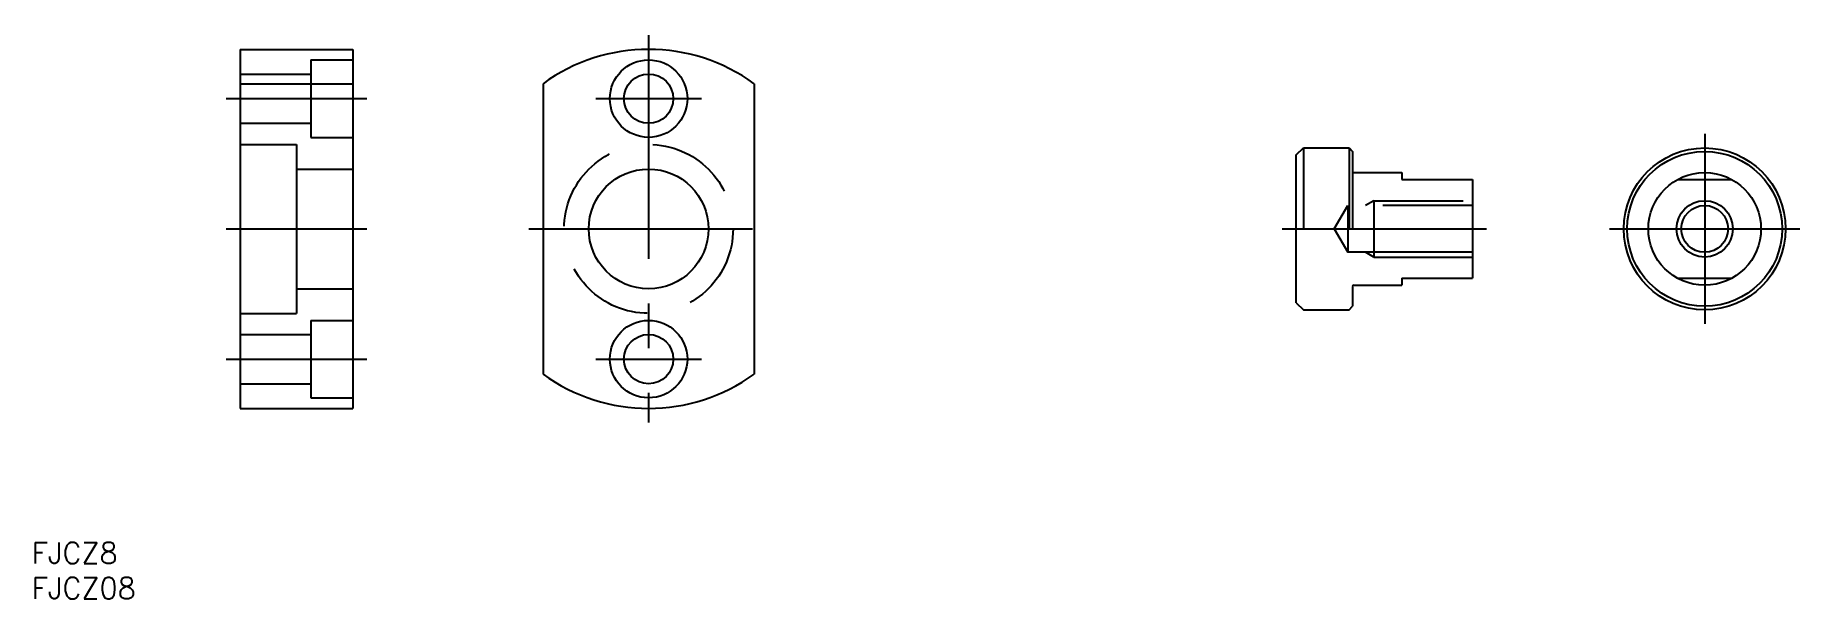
# Model space of a CAD drawing. Extents: x -237 to 14, y -53 to 28.
import ezdxf

# ---------------------------------------------------------------- set-up
doc = ezdxf.new("R2010")
doc.units = 0
doc.linetypes.add('CENTER', pattern=[50.8, 31.75, -6.35, 6.35, -6.35])
doc.linetypes.add('DASHED', pattern=[19.05, 12.7, -6.35])
doc.layers.get('0').update_dxf_attribs({"linetype": 'CONTINUOUS'})
doc.layers.add('CENTER', color=1, linetype='CONTINUOUS')
doc.styles.get("Standard").update_dxf_attribs({"font": 'txt.shx', "height": 3, "bigfont": 'bigfont.shx'})

# ---------------------------------------------------------------- blocks, each defined once
blk = doc.blocks.new('*U2')
at = {"color": 7, "linetype": 'CONTINUOUS'}
blk.add_text('FJCZ8', height=3, dxfattribs=at).set_placement((-237.63, -47.54))
blk = doc.blocks.new('*U3')
at = {"color": 7, "linetype": 'CONTINUOUS'}
blk.add_text('FJCZ08', height=3, dxfattribs=at).set_placement((-237.63, -52.54))

msp = doc.modelspace()

# ---------------------------------------------------------------- linework, layer by layer
at = {"color": 7, "linetype": 'CONTINUOUS'}
for p, q in [((-208, 25.5), (-192, 25.5)), ((-208, 25.5), (-208, -25.5)), ((-192, 25.5), (-192, -25.5)), ((-208, 20.62), (-192, 20.62)), ((-165, 20.62), (-165, -20.62)), ((-135, 20.62), (-135, -20.62)), ((-58, 10.5), (-57, 11.5)), ((-58, -10.5), (-58, 10.5)), ((-57, 11.5), (-57, 0)), ((-57, 11.5), (-50.5, 11.5)), ((-50.5, 11.5), (-50, 11)), ((-50.5, 11.5), (-50.5, 0)), ((-50, 11), (-50, 0)), ((-49.8, 8), (-43, 8)), ((-43, 8), (-43, 7)), ((-43, 7), (-33, 7)), ((-33, 7), (-33, -7)), ((-3.87, 7), (3.87, 7)), ((-200, 0), (-200, -12)), ((-52.62, 0), (-50.7, -3.32)), ((-50.7, 0), (-50.7, -3.32)), ((-47, 0), (-47, -4)), ((-33, -3.32), (-50.7, -3.32)), ((-43, -7), (-33, -7)), ((-43, -7), (-43, -8)), ((-3.87, -7), (3.87, -7)), ((-200, -8.5), (-192, -8.5)), ((-50, -8.2), (-50, -11)), ((-49.8, -8), (-43, -8)), ((-208, -12), (-200, -12)), ((-58, -10.5), (-57, -11.5)), ((-57, -11.5), (-50.5, -11.5)), ((-50.5, -11.5), (-50, -11)), ((-208, -15), (-198, -15)), ((-198, -13), (-198, -24)), ((-198, -13), (-192, -13)), ((-208, -22), (-198, -22)), ((-198, -24), (-192, -24)), ((-208, -25.5), (-192, -25.5))]:
    msp.add_line(p, q, dxfattribs=at)
at = {"color": 3, "linetype": 'DASHED'}
for p, q in [((-198, 24), (-198, 13)), ((-198, 24), (-192, 24)), ((-208, 22), (-198, 22)), ((-208, 15), (-198, 15)), ((-198, 13), (-192, 13)), ((-208, 12), (-200, 12)), ((-200, 12), (-200, 0)), ((-200, 8.5), (-192, 8.5)), ((-52.62, 0), (-50.7, 3.32)), ((-33, 3.32), (-50.7, 3.32)), ((-50.7, 3.32), (-50.7, 0)), ((-47, 4), (-48.17, 3.32)), ((-47, 4), (-33, 4)), ((-47, 4), (-47, 0))]:
    msp.add_line(p, q, dxfattribs=at)
at = {"color": 3, "linetype": 'CONTINUOUS'}
for q in [(-48.17, -3.32), (-33, -4)]:
    msp.add_line((-47, -4), q, dxfattribs=at)
at = {"color": 7, "linetype": 'CONTINUOUS'}
for centre, radius in [((-150, 18.5), 5.5), ((-150, 18.5), 3.5), ((0, 0), 11.5), ((0, 0), 11), ((-150, 0), 8.5), ((0, 0), 8), ((0, 0), 3.32), ((-150, -18.5), 5.5), ((-150, -18.5), 3.5)]:
    msp.add_circle(centre, radius, dxfattribs=at)
at = {"color": 3, "linetype": 'DASHED'}
msp.add_circle((-150, 0), 12, dxfattribs=at)
at = {"color": 3, "linetype": 'CONTINUOUS'}
msp.add_circle((0, 0), 4, dxfattribs=at)
at = {"color": 7, "linetype": 'CONTINUOUS'}
for centre, radius, start, end in [((-150, 0), 25.5, 53.9681, 126.0319), ((-49.8, 8.2), 0.2, 180, 270), ((-49.8, -8.2), 0.2, 90, 180), ((-150, 0), 25.5, 233.9681, 306.0319)]:
    msp.add_arc(centre, radius, start, end, dxfattribs=at)
at = {"layer": 'CENTER', "color": 1, "linetype": 'CENTER'}
for p, q in [((-150, 27.5), (-150, -27.5)), ((-210, 18.5), (-190, 18.5)), ((-157.5, 18.5), (-142.5, 18.5)), ((0, 13.5), (0, -13.5)), ((-210, 0), (-190, 0)), ((-167, 0), (-133, 0)), ((-60, 0), (-31, 0)), ((-13.5, 0), (13.5, 0)), ((-210, -18.5), (-190, -18.5)), ((-157.5, -18.5), (-142.5, -18.5))]:
    msp.add_line(p, q, dxfattribs=at)

# ---------------------------------------------------------------- block references
at = {"color": 7, "linetype": 'CONTINUOUS'}
for name in ['*U2', '*U3']:
    msp.add_blockref(name, (0, 0), dxfattribs=at)

doc.saveas('drawing.dxf')
